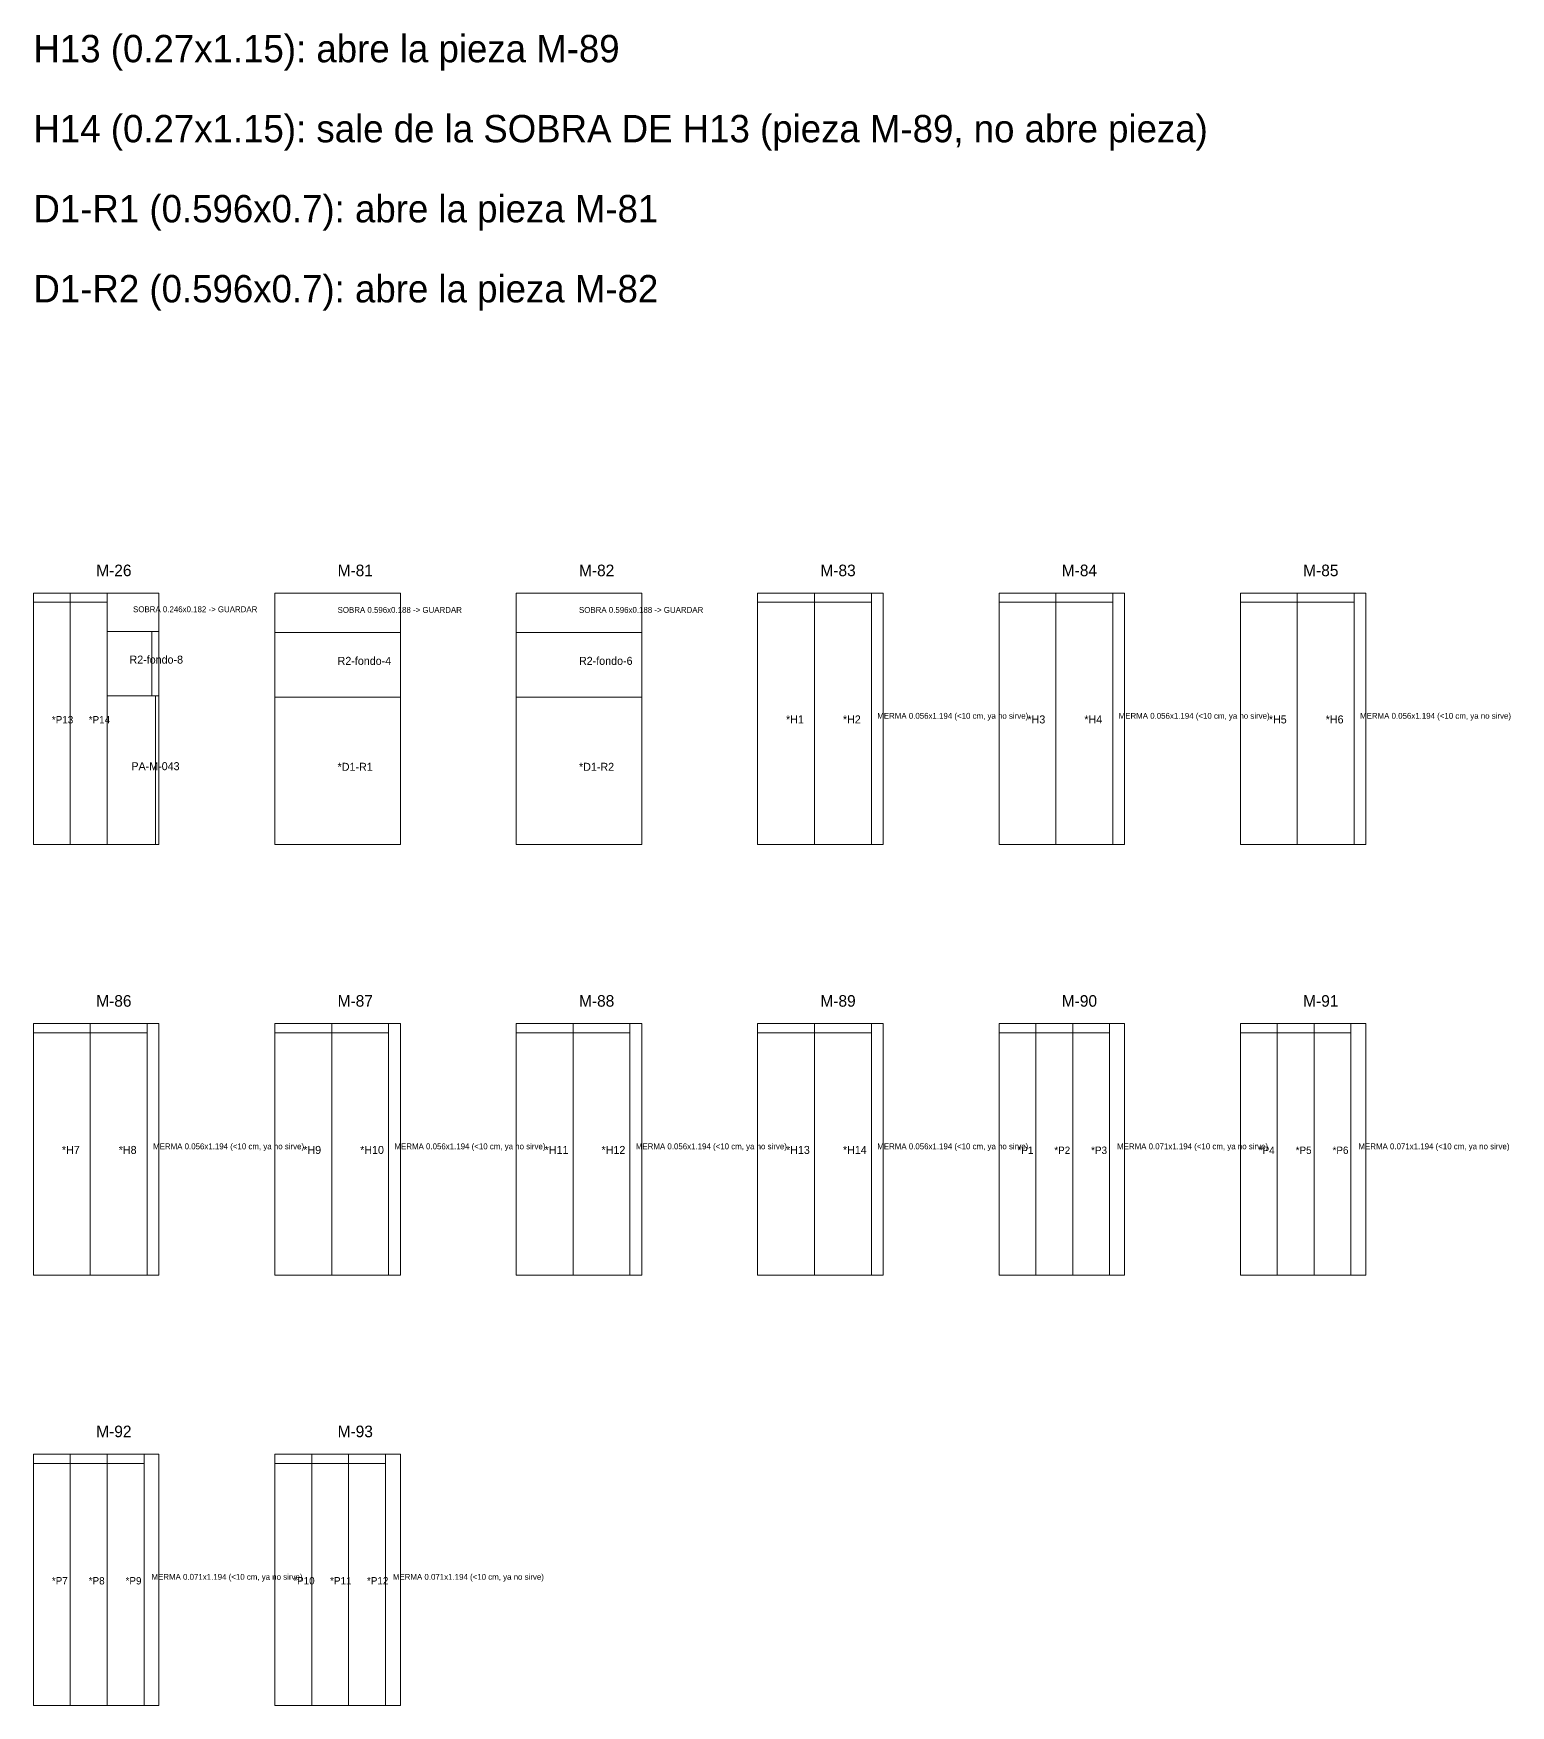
# Model space of a CAD drawing. Header units: metres. Extents: x 316.3 to 398.7, y -184.6 to -119.2.
# Drawn here: x 380.1 to 387.11, y -144.88 to -136.94 of the extents above; entities that cross this region are included whole.
import ezdxf

# ---------------------------------------------------------------- set-up
doc = ezdxf.new("R2010")
doc.units = ezdxf.units.M
for name, color, linetype, lineweight, plot in [('ESCALERA-REGADERA-ZOCLO', 6, 'Continuous', 0, False), ('ESCALERA-REGADERA-ZOCLO-TEXTO', 7, 'Continuous', 0, False), ('PLAN-CORTE-DESPERDICIO', 1, 'Continuous', 0, False), ('PLAN-CORTE-SOBRANTES', 2, 'Continuous', 0, False)]:
    doc.layers.add(name, color=color, linetype=linetype, lineweight=lineweight, plot=plot)

msp = doc.modelspace()

# ---------------------------------------------------------------- linework, layer by layer
at = {"layer": 'ESCALERA-REGADERA-ZOCLO'}
for points in [[(380.0962, -140.7929), (380.6922, -140.7929), (380.6922, -139.5989), (380.0962, -139.5989)], [(380.0962, -140.7929), (380.2712, -140.7929), (380.2712, -139.6429), (380.0962, -139.6429)], [(380.2712, -140.7929), (380.4462, -140.7929), (380.4462, -139.6429), (380.2712, -139.6429)], [(381.2422, -140.7929), (381.8382, -140.7929), (381.8382, -139.5989), (381.2422, -139.5989)], [(382.3882, -140.7929), (382.9842, -140.7929), (382.9842, -139.5989), (382.3882, -139.5989)], [(383.5342, -140.7929), (384.1302, -140.7929), (384.1302, -139.5989), (383.5342, -139.5989)], [(383.5342, -140.7929), (383.8042, -140.7929), (383.8042, -139.6429), (383.5342, -139.6429)], [(383.8042, -140.7929), (384.0742, -140.7929), (384.0742, -139.6429), (383.8042, -139.6429)], [(384.6802, -140.7929), (385.2762, -140.7929), (385.2762, -139.5989), (384.6802, -139.5989)], [(384.6802, -140.7929), (384.9502, -140.7929), (384.9502, -139.6429), (384.6802, -139.6429)], [(384.9502, -140.7929), (385.2202, -140.7929), (385.2202, -139.6429), (384.9502, -139.6429)], [(385.8262, -140.7929), (386.4222, -140.7929), (386.4222, -139.5989), (385.8262, -139.5989)], [(385.8262, -140.7929), (386.0962, -140.7929), (386.0962, -139.6429), (385.8262, -139.6429)], [(386.0962, -140.7929), (386.3662, -140.7929), (386.3662, -139.6429), (386.0962, -139.6429)], [(380.4462, -140.0869), (380.6582, -140.0869), (380.6582, -139.7809), (380.4462, -139.7809)], [(381.2422, -140.0929), (381.8382, -140.0929), (381.8382, -139.7869), (381.2422, -139.7869)], [(382.3882, -140.0929), (382.9842, -140.0929), (382.9842, -139.7869), (382.3882, -139.7869)], [(380.4462, -140.7929), (380.6763, -140.7929), (380.6763, -140.0869), (380.4462, -140.0869)], [(381.2422, -140.7929), (381.8382, -140.7929), (381.8382, -140.0929), (381.2422, -140.0929)], [(382.3882, -140.7929), (382.9842, -140.7929), (382.9842, -140.0929), (382.3882, -140.0929)], [(380.0962, -142.8369), (380.6922, -142.8369), (380.6922, -141.6429), (380.0962, -141.6429)], [(380.0962, -142.8369), (380.3662, -142.8369), (380.3662, -141.6869), (380.0962, -141.6869)], [(380.3662, -142.8369), (380.6362, -142.8369), (380.6362, -141.6869), (380.3662, -141.6869)], [(381.2422, -142.8369), (381.8382, -142.8369), (381.8382, -141.6429), (381.2422, -141.6429)], [(381.2422, -142.8369), (381.5122, -142.8369), (381.5122, -141.6869), (381.2422, -141.6869)], [(381.5122, -142.8369), (381.7822, -142.8369), (381.7822, -141.6869), (381.5122, -141.6869)], [(382.3882, -142.8369), (382.9842, -142.8369), (382.9842, -141.6429), (382.3882, -141.6429)], [(382.3882, -142.8369), (382.6582, -142.8369), (382.6582, -141.6869), (382.3882, -141.6869)], [(382.6582, -142.8369), (382.9282, -142.8369), (382.9282, -141.6869), (382.6582, -141.6869)], [(383.5342, -142.8369), (384.1302, -142.8369), (384.1302, -141.6429), (383.5342, -141.6429)], [(383.5342, -142.8369), (383.8042, -142.8369), (383.8042, -141.6869), (383.5342, -141.6869)], [(383.8042, -142.8369), (384.0742, -142.8369), (384.0742, -141.6869), (383.8042, -141.6869)], [(384.6802, -142.8369), (385.2762, -142.8369), (385.2762, -141.6429), (384.6802, -141.6429)], [(384.6802, -142.8369), (384.8552, -142.8369), (384.8552, -141.6869), (384.6802, -141.6869)], [(384.8552, -142.8369), (385.0302, -142.8369), (385.0302, -141.6869), (384.8552, -141.6869)], [(385.0302, -142.8369), (385.2052, -142.8369), (385.2052, -141.6869), (385.0302, -141.6869)], [(385.8262, -142.8369), (386.4222, -142.8369), (386.4222, -141.6429), (385.8262, -141.6429)], [(385.8262, -142.8369), (386.0012, -142.8369), (386.0012, -141.6869), (385.8262, -141.6869)], [(386.0012, -142.8369), (386.1762, -142.8369), (386.1762, -141.6869), (386.0012, -141.6869)], [(386.1762, -142.8369), (386.3512, -142.8369), (386.3512, -141.6869), (386.1762, -141.6869)], [(380.0962, -144.8809), (380.6922, -144.8809), (380.6922, -143.6869), (380.0962, -143.6869)], [(381.2422, -144.8809), (381.8382, -144.8809), (381.8382, -143.6869), (381.2422, -143.6869)], [(380.0962, -144.8809), (380.2712, -144.8809), (380.2712, -143.7309), (380.0962, -143.7309)], [(380.2712, -144.8809), (380.4462, -144.8809), (380.4462, -143.7309), (380.2712, -143.7309)], [(380.4462, -144.8809), (380.6212, -144.8809), (380.6212, -143.7309), (380.4462, -143.7309)], [(381.2422, -144.8809), (381.4172, -144.8809), (381.4172, -143.7309), (381.2422, -143.7309)], [(381.4172, -144.8809), (381.5922, -144.8809), (381.5922, -143.7309), (381.4172, -143.7309)], [(381.5922, -144.8809), (381.7672, -144.8809), (381.7672, -143.7309), (381.5922, -143.7309)]]:
    msp.add_lwpolyline(points, close=True, dxfattribs=at)
at = {"layer": 'PLAN-CORTE-DESPERDICIO'}
for points in [[(380.0962, -139.6429), (380.2712, -139.6429), (380.2712, -139.5989), (380.0962, -139.5989)], [(380.2712, -139.6429), (380.4462, -139.6429), (380.4462, -139.5989), (380.2712, -139.5989)], [(383.5342, -139.6429), (383.8042, -139.6429), (383.8042, -139.5989), (383.5342, -139.5989)], [(383.8042, -139.6429), (384.0742, -139.6429), (384.0742, -139.5989), (383.8042, -139.5989)], [(384.0742, -140.7929), (384.1302, -140.7929), (384.1302, -139.5989), (384.0742, -139.5989)], [(384.6802, -139.6429), (384.9502, -139.6429), (384.9502, -139.5989), (384.6802, -139.5989)], [(384.9502, -139.6429), (385.2202, -139.6429), (385.2202, -139.5989), (384.9502, -139.5989)], [(385.2202, -140.7929), (385.2762, -140.7929), (385.2762, -139.5989), (385.2202, -139.5989)], [(385.8262, -139.6429), (386.0962, -139.6429), (386.0962, -139.5989), (385.8262, -139.5989)], [(386.0962, -139.6429), (386.3662, -139.6429), (386.3662, -139.5989), (386.0962, -139.5989)], [(386.3662, -140.7929), (386.4222, -140.7929), (386.4222, -139.5989), (386.3662, -139.5989)], [(380.6582, -140.0869), (380.6922, -140.0869), (380.6922, -139.7809), (380.6582, -139.7809)], [(380.0962, -141.6869), (380.3662, -141.6869), (380.3662, -141.6429), (380.0962, -141.6429)], [(380.3662, -141.6869), (380.6362, -141.6869), (380.6362, -141.6429), (380.3662, -141.6429)], [(380.6362, -142.8369), (380.6922, -142.8369), (380.6922, -141.6429), (380.6362, -141.6429)], [(381.2422, -141.6869), (381.5122, -141.6869), (381.5122, -141.6429), (381.2422, -141.6429)], [(381.5122, -141.6869), (381.7822, -141.6869), (381.7822, -141.6429), (381.5122, -141.6429)], [(381.7822, -142.8369), (381.8382, -142.8369), (381.8382, -141.6429), (381.7822, -141.6429)], [(382.3882, -141.6869), (382.6582, -141.6869), (382.6582, -141.6429), (382.3882, -141.6429)], [(382.6582, -141.6869), (382.9282, -141.6869), (382.9282, -141.6429), (382.6582, -141.6429)], [(382.9282, -142.8369), (382.9842, -142.8369), (382.9842, -141.6429), (382.9282, -141.6429)], [(383.5342, -141.6869), (383.8042, -141.6869), (383.8042, -141.6429), (383.5342, -141.6429)], [(383.8042, -141.6869), (384.0742, -141.6869), (384.0742, -141.6429), (383.8042, -141.6429)], [(384.0742, -142.8369), (384.1302, -142.8369), (384.1302, -141.6429), (384.0742, -141.6429)], [(384.6802, -141.6869), (384.8552, -141.6869), (384.8552, -141.6429), (384.6802, -141.6429)], [(384.8552, -141.6869), (385.0302, -141.6869), (385.0302, -141.6429), (384.8552, -141.6429)], [(385.0302, -141.6869), (385.2052, -141.6869), (385.2052, -141.6429), (385.0302, -141.6429)], [(385.2052, -142.8369), (385.2762, -142.8369), (385.2762, -141.6429), (385.2052, -141.6429)], [(385.8262, -141.6869), (386.0012, -141.6869), (386.0012, -141.6429), (385.8262, -141.6429)], [(386.0012, -141.6869), (386.1762, -141.6869), (386.1762, -141.6429), (386.0012, -141.6429)], [(386.1762, -141.6869), (386.3512, -141.6869), (386.3512, -141.6429), (386.1762, -141.6429)], [(386.3512, -142.8369), (386.4222, -142.8369), (386.4222, -141.6429), (386.3512, -141.6429)], [(380.0962, -143.7309), (380.2712, -143.7309), (380.2712, -143.6869), (380.0962, -143.6869)], [(380.2712, -143.7309), (380.4462, -143.7309), (380.4462, -143.6869), (380.2712, -143.6869)], [(380.4462, -143.7309), (380.6212, -143.7309), (380.6212, -143.6869), (380.4462, -143.6869)], [(380.6212, -144.8809), (380.6922, -144.8809), (380.6922, -143.6869), (380.6212, -143.6869)], [(381.2422, -143.7309), (381.4172, -143.7309), (381.4172, -143.6869), (381.2422, -143.6869)], [(381.4172, -143.7309), (381.5922, -143.7309), (381.5922, -143.6869), (381.4172, -143.6869)], [(381.5922, -143.7309), (381.7672, -143.7309), (381.7672, -143.6869), (381.5922, -143.6869)], [(381.7672, -144.8809), (381.8382, -144.8809), (381.8382, -143.6869), (381.7672, -143.6869)]]:
    msp.add_lwpolyline(points, close=True, dxfattribs=at)
at = {"layer": 'PLAN-CORTE-SOBRANTES'}
for points in [[(380.4462, -139.7809), (380.6922, -139.7809), (380.6922, -139.5989), (380.4462, -139.5989)], [(381.2422, -139.7869), (381.8382, -139.7869), (381.8382, -139.5989), (381.2422, -139.5989)], [(382.3882, -139.7869), (382.9842, -139.7869), (382.9842, -139.5989), (382.3882, -139.5989)]]:
    msp.add_lwpolyline(points, close=True, dxfattribs=at)

# ---------------------------------------------------------------- texts
at = {"layer": 'ESCALERA-REGADERA-ZOCLO-TEXTO'}
for s, height, p in [('H13 (0.27x1.15): abre la pieza M-89', 0.13, (380.0962, -137.0789)), ('H14 (0.27x1.15): sale de la SOBRA DE H13 (pieza M-89, no abre pieza)', 0.13, (380.0962, -137.4589)), ('D1-R1 (0.596x0.7): abre la pieza M-81', 0.13, (380.0962, -137.8389)), ('D1-R2 (0.596x0.7): abre la pieza M-82', 0.13, (380.0962, -138.2189)), ('M-26', 0.055, (380.3942, -139.5189)), ('M-81', 0.055, (381.5402, -139.5189)), ('M-82', 0.055, (382.6862, -139.5189)), ('M-83', 0.055, (383.8322, -139.5189)), ('M-84', 0.055, (384.9782, -139.5189)), ('M-85', 0.055, (386.1242, -139.5189)), ('SOBRA 0.246x0.182 -> GUARDAR', 0.028, (380.5692, -139.6899)), ('SOBRA 0.596x0.188 -> GUARDAR', 0.028, (381.5402, -139.6929)), ('SOBRA 0.596x0.188 -> GUARDAR', 0.028, (382.6862, -139.6929)), ('R2-fondo-8', 0.038, (380.5522, -139.9339)), ('R2-fondo-4', 0.038, (381.5402, -139.9399)), ('R2-fondo-6', 0.038, (382.6862, -139.9399)), ('*P13', 0.035, (380.1837, -140.2179)), ('*P14', 0.035, (380.3587, -140.2179)), ('*H1', 0.038, (383.6692, -140.2179)), ('*H2', 0.038, (383.9392, -140.2179)), ('MERMA 0.056x1.194 (<10 cm, ya no sirve)', 0.028, (384.1022, -140.1959)), ('*H3', 0.038, (384.8152, -140.2179)), ('*H4', 0.038, (385.0852, -140.2179)), ('MERMA 0.056x1.194 (<10 cm, ya no sirve)', 0.028, (385.2482, -140.1959)), ('*H5', 0.038, (385.9612, -140.2179)), ('*H6', 0.038, (386.2312, -140.2179)), ('MERMA 0.056x1.194 (<10 cm, ya no sirve)', 0.028, (386.3942, -140.1959)), ('PA-M-043', 0.038, (380.5612, -140.4399)), ('*D1-R1', 0.038, (381.5402, -140.4429)), ('*D1-R2', 0.038, (382.6862, -140.4429)), ('M-86', 0.055, (380.3942, -141.5629)), ('M-87', 0.055, (381.5402, -141.5629)), ('M-88', 0.055, (382.6862, -141.5629)), ('M-89', 0.055, (383.8322, -141.5629)), ('M-90', 0.055, (384.9782, -141.5629)), ('M-91', 0.055, (386.1242, -141.5629)), ('*H7', 0.038, (380.2312, -142.2619)), ('*H8', 0.038, (380.5012, -142.2619)), ('MERMA 0.056x1.194 (<10 cm, ya no sirve)', 0.028, (380.6642, -142.2399)), ('*H9', 0.038, (381.3772, -142.2619)), ('*H10', 0.038, (381.6472, -142.2619)), ('MERMA 0.056x1.194 (<10 cm, ya no sirve)', 0.028, (381.8102, -142.2399)), ('*H11', 0.038, (382.5232, -142.2619)), ('*H12', 0.038, (382.7932, -142.2619)), ('MERMA 0.056x1.194 (<10 cm, ya no sirve)', 0.028, (382.9562, -142.2399)), ('*H13', 0.038, (383.6692, -142.2619)), ('*H14', 0.038, (383.9392, -142.2619)), ('MERMA 0.056x1.194 (<10 cm, ya no sirve)', 0.028, (384.1022, -142.2399)), ('*P1', 0.035, (384.7677, -142.2619)), ('*P2', 0.035, (384.9427, -142.2619)), ('*P3', 0.035, (385.1177, -142.2619)), ('MERMA 0.071x1.194 (<10 cm, ya no sirve)', 0.028, (385.2407, -142.2399)), ('*P4', 0.035, (385.9137, -142.2619)), ('*P5', 0.035, (386.0887, -142.2619)), ('*P6', 0.035, (386.2637, -142.2619)), ('MERMA 0.071x1.194 (<10 cm, ya no sirve)', 0.028, (386.3867, -142.2399)), ('M-92', 0.055, (380.3942, -143.6069)), ('M-93', 0.055, (381.5402, -143.6069)), ('*P7', 0.035, (380.1837, -144.3059)), ('*P8', 0.035, (380.3587, -144.3059)), ('*P9', 0.035, (380.5337, -144.3059)), ('MERMA 0.071x1.194 (<10 cm, ya no sirve)', 0.028, (380.6567, -144.2839)), ('*P10', 0.035, (381.3297, -144.3059)), ('*P11', 0.035, (381.5047, -144.3059)), ('*P12', 0.035, (381.6797, -144.3059)), ('MERMA 0.071x1.194 (<10 cm, ya no sirve)', 0.028, (381.8027, -144.2839))]:
    msp.add_text(s, height=height, dxfattribs=at).set_placement(p)

doc.saveas('drawing.dxf')
